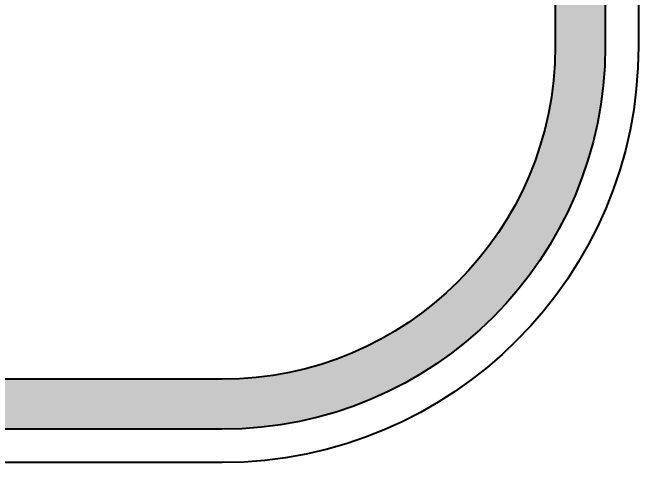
# Model space of a CAD drawing. Extents: x 0 to 420, y 0 to 297.
# Drawn here: x 231.54 to 250.34, y 141.03 to 154.72 of the extents above; entities that cross this region are included whole.
import ezdxf

# ---------------------------------------------------------------- set-up
doc = ezdxf.new("R2010")
doc.units = 0
doc.layers.get('0').update_dxf_attribs({"linetype": 'CONTINUOUS'})
doc.layers.get('DEFPOINTS').update_dxf_attribs({"linetype": 'CONTINUOUS'})
for name, color, linetype in [('L25', 1, 'CONTINUOUS'), ('L35', 3, 'CONTINUOUS'), ('T25', 1, 'CONTINUOUS')]:
    doc.layers.add(name, color=color, linetype=linetype)
doc.styles.add('ISO', font='iso3098b.shx')
doc.dimstyles.new('SIGNSDIM', dxfattribs={"dimtxt": 2.5, "dimasz": 0.2, "dimexe": 1.5, "dimexo": 2, "dimtad": 1, "dimdec": 4, "dimlfac": 10, "dimrnd": 1, "dimdsep": 46, "dimtxsty": 'ISO', "dimblk": 'SGNDIM', "dimcen": 2.5, "dimse2": 1, "dimadec": 0, "dimazin": 0, "dimtfac": 1, "dimtdec": 4, "dimtix": 1, "dimtmove": 0, "dimatfit": 3, "dimldrblk": 'SGNDIM', "dimfxl": 1, "dimtolj": 1, "dimtzin": 0, "dimarcsym": 0})

# ---------------------------------------------------------------- blocks, each defined once
blk = doc.blocks.new('SGNDIM')
for p, q in [((0, 4.5), (0, -4.5)), ((0, 0), (-1, 0))]:
    blk.add_line(p, q)
blk = doc.blocks.new('*D60')
at = {"layer": 'DEFPOINTS', "color": 0}
for p in [(224.097, 194.402), (250.337, 141.279), (250.337, 126.208)]:
    blk.add_point(p, dxfattribs=at)
at = {"layer": 'T25', "color": 0, "lineweight": -2}
for p, q in [((250.337, 139.279), (250.337, 124.708)), ((224.297, 126.208), (250.137, 126.208))]:
    blk.add_line(p, q, dxfattribs=at)
at = {"layer": 'T25', "color": 0, "lineweight": -2, "xscale": 0.2, "yscale": 0.2, "zscale": 0.2, "rotation": 180}
blk.add_blockref('SGNDIM', (224.097, 126.208), dxfattribs=at)
at = {"layer": 'T25', "color": 0, "lineweight": -2, "xscale": 0.2, "yscale": 0.2, "zscale": 0.2}
blk.add_blockref('SGNDIM', (250.337, 126.208), dxfattribs=at)
at = {"layer": 'T25', "color": 0, "insert": (237.217, 128.083), "char_height": 2.5, "attachment_point": 5, "style": 'ISO'}
blk.add_mtext('\\A1;262', dxfattribs=at)

msp = doc.modelspace()

# ---------------------------------------------------------------- hatches: boundary and pattern name
at = {"layer": 'L25'}
h = msp.add_hatch(color=256, dxfattribs=at)
edge = h.paths.add_edge_path(flags=16)
edge.add_line((162.836723, 153.707661), (162.836723, 248.707661))
edge.add_arc((172.836723, 248.707661), 10, 90, 180, ccw=False)
edge.add_line((172.836723, 258.707661), (237.836723, 258.707661))
edge.add_arc((237.836723, 248.707661), 10, 0, 90, ccw=False)
edge.add_line((247.836723, 248.707661), (247.836723, 153.707661))
edge.add_arc((237.836723, 153.707661), 10, 270, 360, ccw=False)
edge.add_line((237.836723, 143.707661), (172.836723, 143.707661))
edge.add_arc((172.836723, 153.707661), 10, 180, 270, ccw=False)
edge = h.paths.add_edge_path()
edge.add_line((161.336723, 153.707661), (161.336723, 248.707661))
edge.add_arc((172.836723, 248.707661), 11.5, 90, 180, ccw=False)
edge.add_line((172.836723, 260.207661), (237.836723, 260.207661))
edge.add_arc((237.836723, 248.707661), 11.5, 0, 90, ccw=False)
edge.add_line((249.336723, 248.707661), (249.336723, 153.707661))
edge.add_arc((237.836723, 153.707661), 11.5, 270, 360, ccw=False)
edge.add_line((237.836723, 142.207661), (172.836723, 142.207661))
edge.add_arc((172.836723, 153.707661), 11.5, 180, 270, ccw=False)

# ---------------------------------------------------------------- linework, layer by layer
for points in [[(161.336723, 153.707661), (161.336723, 248.707661, -0.414213562), (172.836723, 260.207661), (237.836723, 260.207661, -0.414213562), (249.336723, 248.707661), (249.336723, 153.707661, -0.414213562), (237.836723, 142.207661), (172.836723, 142.207661, -0.414213562)], [(162.836723, 153.707661), (162.836723, 248.707661, -0.414213562), (172.836723, 258.707661), (237.836723, 258.707661, -0.414213562), (247.836723, 248.707661), (247.836723, 153.707661, -0.414213562), (237.836723, 143.707661), (172.836723, 143.707661, -0.414213562)]]:
    msp.add_lwpolyline(points, format="xyb", close=True, dxfattribs=at)
at = {"layer": 'L35'}
msp.add_lwpolyline([(160.336723, 153.707661), (160.336723, 248.707661, -0.414213562), (172.836723, 261.207661), (237.836723, 261.207661, -0.414213562), (250.336723, 248.707661), (250.336723, 153.707661, -0.414213562), (237.836723, 141.207661), (172.836723, 141.207661, -0.414213562)], format="xyb", close=True, dxfattribs=at)

# ---------------------------------------------------------------- dimensions: what is measured, and where the dimension line sits
at = {"layer": 'T25'}
dim = msp.add_linear_dim(base=(250.336723, 126.207661), p1=(224.097456, 194.40222), p2=(250.336723, 141.278747), dimstyle='SIGNSDIM', override={"dimse1": 1, "dimse2": 0}, dxfattribs=at)
dim.commit()
dim.dimension.update_dxf_attribs({"geometry": '*D60', "text_midpoint": (237.21709, 128.082661)})

doc.saveas('drawing.dxf')
